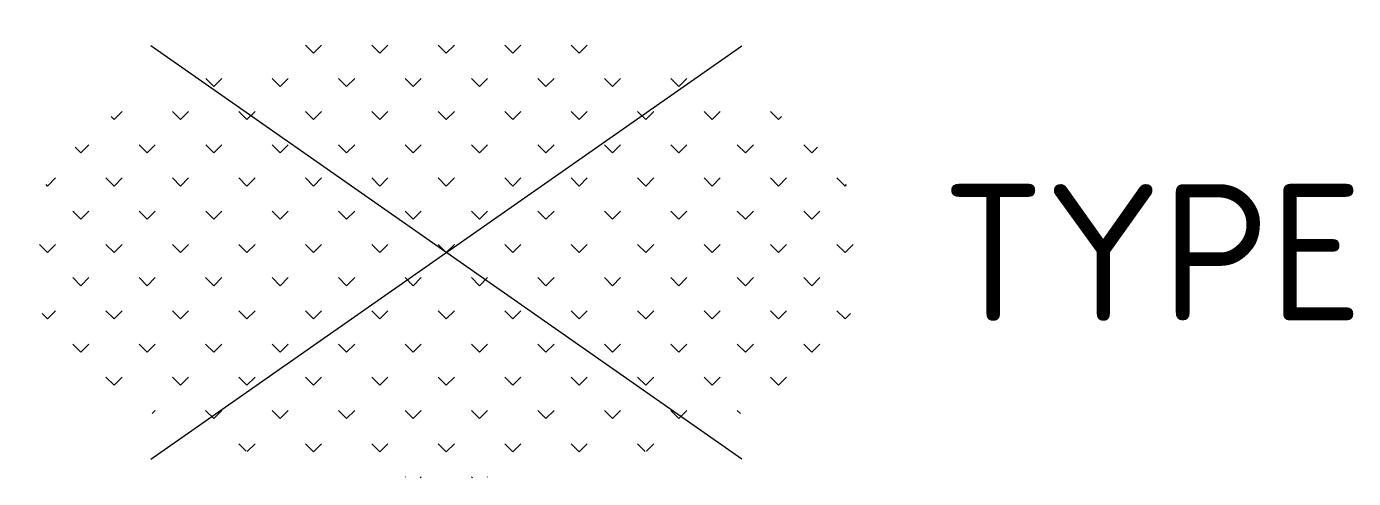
# Model space of a CAD drawing. Extents: x -5.5 to 11.9, y -3 to 3.
import ezdxf
from ezdxf.enums import TextEntityAlignment as Align

# ---------------------------------------------------------------- set-up
doc = ezdxf.new("R2010")
doc.units = 0
doc.styles.add('NLCS-ISO', font='NLCS-ISO.ttf')

msp = doc.modelspace()

# ---------------------------------------------------------------- hatches: boundary and pattern name
h = msp.add_hatch()
h.set_pattern_fill('AGR-BOLLEN', color=256, scale=0.25, pattern_type=2)
h.set_pattern_definition([(45, (0, 0), (-0.437496, 0.437496), [0.15, -0.46871]), (135, (0, 0), (-0.437496, -0.437496), [0.15, -0.46871])])
edge = h.paths.add_edge_path()
edge.add_ellipse((0, 0), major_axis=(5.525, 0), ratio=0.538462, start_angle=0, end_angle=360)

# ---------------------------------------------------------------- linework, layer by layer
for p, q in [((-3.891, -2.724), (3.891, 2.724)), ((3.891, -2.724), (-3.891, 2.724))]:
    msp.add_line(p, q)

# ---------------------------------------------------------------- texts
at = {"style": 'NLCS-ISO'}
msp.add_attdef('TYPE', text='', height=1.8, dxfattribs=at).set_placement((6.525, 0), align=Align.MIDDLE_LEFT)

doc.saveas('drawing.dxf')
